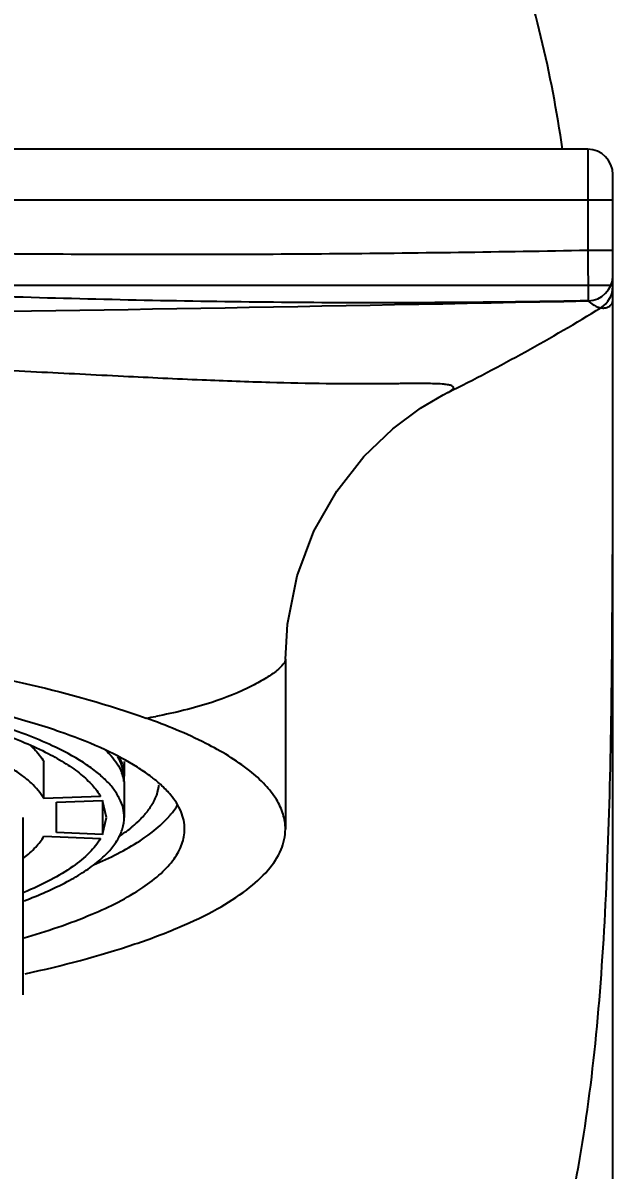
# Model space of a CAD drawing. Extents: x 857 to 1647, y 4681 to 5260.
# Drawn here: x 1094.57 to 1106.29, y 5030.98 to 5053.76 of the extents above; entities that cross this region are included whole.
import ezdxf

# ---------------------------------------------------------------- set-up
doc = ezdxf.new("R2010")
doc.units = 0
doc.header["$LTSCALE"] = 30
doc.header["$MEASUREMENT"] = 0
doc.header["$PDMODE"] = 3
doc.header["$PDSIZE"] = -10
doc.layers.get('0').update_dxf_attribs({"linetype": 'CONTINUOUS'})
doc.layers.get('DEFPOINTS').update_dxf_attribs({"linetype": 'CONTINUOUS'})
for name, color, linetype in [('80T168354_DXF_CONTINUOUS_LINE', 7, 'CONTINUOUS'), ('8ZG168060_DXF_CONTINUOUS_LINE', 7, 'CONTINUOUS'), ('M24421NP-R06DXF_CONTINUOUS_LINE', 7, 'CONTINUOUS')]:
    doc.layers.add(name, color=color, linetype=linetype)
doc.styles.add('Daelim Dimension', font='NanumGothic.ttf')
doc.dimstyles.new('DEFAULT', dxfattribs={"dimscale": 2, "dimtxt": 2, "dimasz": 2, "dimexe": 0, "dimexo": 2, "dimgap": 1, "dimtad": 1, "dimdec": 1, "dimzin": 9, "dimdsep": 46, "dimtxsty": 'Daelim Dimension', "dimcen": 0.5, "dimclrd": 252, "dimclre": 252, "dimclrt": 3, "dimadec": 1, "dimazin": 0, "dimtfac": 1, "dimtdec": 1, "dimtix": 1, "dimtmove": 0, "dimatfit": 3, "dimfxl": 0, "dimtolj": 1, "dimtzin": 1, "dimlwd": 9, "dimlwe": 9, "dimarcsym": 0})

# ---------------------------------------------------------------- blocks, each defined once
blk = doc.blocks.new('*D39')
at = {"color": 5, "lineweight": 9, "ltscale": 0.5}
for p, q in [((1064.282, 5054.772), (1064.282, 5122.756)), ((1106.282, 5054.772), (1106.282, 5122.756)), ((1068.282, 5120.756), (1102.282, 5120.756))]:
    blk.add_line(p, q, dxfattribs=at)
at = {"color": 5, "ltscale": 0.5}
for points in [[(1068.282, 5121.422), (1068.282, 5120.089), (1064.282, 5120.756)], [(1102.282, 5121.422), (1102.282, 5120.089), (1106.282, 5120.756)]]:
    blk.add_solid(points, dxfattribs=at)
at = {"layer": 'DEFPOINTS', "color": 0, "ltscale": 0.5}
for p in [(1106.282, 5120.756), (1064.282, 5050.772), (1106.282, 5050.772)]:
    blk.add_point(p, dxfattribs=at)
at = {"color": 7, "ltscale": 0.5, "insert": (1085.153, 5133.542), "char_height": 10, "width": 13.93333, "attachment_point": 2, "style": 'Daelim Dimension'}
blk.add_mtext('\\A1;42', dxfattribs=at)

msp = doc.modelspace()

# ---------------------------------------------------------------- linework, layer by layer
at = {"layer": '80T168354_DXF_CONTINUOUS_LINE', "color": 7, "linetype": 'Continuous'}
for p, q in [((1105.782, 5051.252), (1064.782, 5051.252)), ((1106.282, 4926.252), (1106.282, 5050.752)), ((1106.282, 5048.249), (1106.282, 5048.252)), ((1103.014, 5046.427), (1103.014, 5046.427)), ((1099.782, 5041.125), (1099.782, 5037.752))]:
    msp.add_line(p, q, dxfattribs=at)
at = {"layer": '80T168354_DXF_CONTINUOUS_LINE', "color": 9, "linetype": 'Continuous'}
for p, q in [((1105.782, 5051.252), (1105.782, 5049.243)), ((1064.282, 5050.252), (1106.282, 5050.252)), ((1106.282, 5049.243), (1105.782, 5049.243)), ((1105.782, 5049.243), (1105.791, 5048.243)), ((1106.282, 5048.104), (1106.282, 5048.252))]:
    msp.add_line(p, q, dxfattribs=at)
at = {"layer": '80T168354_DXF_CONTINUOUS_LINE', "color": 40, "linetype": 'Continuous'}
msp.add_line((1064.282, 5048.552), (1106.282, 5048.552), dxfattribs=at)
at = {"layer": '80T168354_DXF_CONTINUOUS_LINE', "color": 7, "linetype": 'Continuous'}
msp.add_lwpolyline([(1099.782, 5041.125), (1099.822, 5041.819), (1100.016, 5042.783), (1100.349, 5043.669), (1100.8, 5044.465), (1101.34, 5045.152), (1101.914, 5045.702), (1102.465, 5046.111), (1102.912, 5046.374), (1103.014, 5046.426)], dxfattribs=at)
for centre, radius, start, end in [((1105.782, 5050.752), 0.5, 0, 90), ((1105.782, 5048.531), 0.5, 301.4862, 0), ((1085.282, 5082.002), 39.75, 296.4861, 301.4862), ((1095.433, 5036.569), 2.789, 49.1368, 51.4845)]:
    msp.add_arc(centre, radius, start, end, dxfattribs=at)
at = {"layer": '80T168354_DXF_CONTINUOUS_LINE', "color": 9, "linetype": 'Continuous'}
for centre, radius, start, end in [((1105.782, 5048.743), 0.5, 271.0382, 0.0028), ((1095.338, 5050.164), 10.344, 279.3324, 280.4129)]:
    msp.add_arc(centre, radius, start, end, dxfattribs=at)
for points, knots in [([(1105.782, 5049.243), (1104.074, 5049.211), (1100.657, 5049.163), (1095.532, 5049.155), (1090.407, 5049.212), (1086.99, 5049.238), (1085.282, 5049.237)], [0, 0, 0, 0, 0.25, 0.5, 0.75, 1, 1, 1, 1]), ([(1105.791, 5048.243), (1104.083, 5048.212), (1100.665, 5048.184), (1095.538, 5048.271), (1090.412, 5048.45), (1086.992, 5048.509), (1085.282, 5048.508)], [0, 0, 0, 0, 0.249889, 0.49981, 0.749856, 1, 1, 1, 1]), ([(1085.282, 5047.97), (1086.994, 5047.97), (1093.831, 5048.005), (1100.667, 5048.143), (1105.791, 5048.242)], [0, 0, 0, 0, 0.25042, 1, 1, 1, 1]), ([(1085.282, 5019.252), (1086.309, 5019.252), (1088.342, 5019.295), (1091.33, 5019.526), (1094.176, 5019.937), (1096.813, 5020.563), (1099.18, 5021.463), (1101.216, 5022.692), (1102.872, 5024.272), (1104.124, 5026.179), (1105.007, 5028.36), (1105.591, 5030.768), (1105.951, 5033.367), (1106.15, 5036.124), (1106.243, 5039.007), (1106.287, 5043.015), (1106.282, 5046.058), (1106.282, 5048.104)], [0, 0, 0, 0, 0.071288, 0.141061, 0.207876, 0.270624, 0.328794, 0.382901, 0.434596, 0.486254, 0.540012, 0.597084, 0.657787, 0.721884, 0.788829, 0.857961, 1, 1, 1, 1]), ([(1105.791, 5048.242), (1105.821, 5048.214), (1105.877, 5048.169), (1105.951, 5048.13), (1105.997, 5048.115), (1106.02, 5048.108), (1106.034, 5048.107), (1106.041, 5048.104), (1106.043, 5048.105)], [0, 0, 0, 0, 0.42641, 0.734698, 0.847329, 0.930396, 0.982187, 1, 1, 1, 1]), ([(1106.043, 5048.105), (1106.045, 5048.105), (1106.051, 5048.102), (1106.065, 5048.102), (1106.086, 5048.1), (1106.125, 5048.101), (1106.177, 5048.112), (1106.249, 5048.152), (1106.281, 5048.211), (1106.282, 5048.249)], [0, 0, 0, 0, 0.016125, 0.062011, 0.133085, 0.223819, 0.435048, 0.638428, 1, 1, 1, 1]), ([(1103.014, 5046.427), (1103.037, 5046.438), (1103.073, 5046.459), (1103.117, 5046.491), (1103.123, 5046.536), (1103.077, 5046.56), (1103.013, 5046.576), (1102.912, 5046.589), (1102.777, 5046.596), (1102.602, 5046.6), (1102.385, 5046.6), (1102.124, 5046.599), (1101.814, 5046.596), (1101.297, 5046.593), (1100.512, 5046.596), (1099.397, 5046.619), (1098.057, 5046.669), (1096.513, 5046.743), (1094.804, 5046.831), (1092.983, 5046.919), (1091.094, 5046.994), (1088.521, 5047.068), (1086.579, 5047.09), (1085.282, 5047.091)], [0, 0, 0, 0, 0.004318, 0.007018, 0.008651, 0.01081, 0.014504, 0.020016, 0.027521, 0.037173, 0.04914, 0.063595, 0.080715, 0.100672, 0.149694, 0.211532, 0.286322, 0.373018, 0.469075, 0.571218, 0.676718, 0.783881, 1, 1, 1, 1]), ([(1099.782, 5041.125), (1099.782, 5041.09), (1099.728, 5041.003), (1099.598, 5040.884), (1099.39, 5040.74), (1098.969, 5040.506), (1098.239, 5040.218), (1097.584, 5040.06), (1097.208, 5039.99)], [0, 0, 0, 0, 0.036842, 0.09818, 0.185888, 0.299405, 0.600733, 1, 1, 1, 1])]:
    msp.add_open_spline(points, degree=3, knots=knots, dxfattribs=at)
at = {"layer": '80T168354_DXF_CONTINUOUS_LINE', "color": 7, "linetype": 'Continuous'}
for points, knots in [([(1085.282, 5041.532), (1086.418, 5041.532), (1088.633, 5041.468), (1091.792, 5041.181), (1094.581, 5040.7), (1096.268, 5040.223), (1097.015, 5039.957)], [0, 0, 0, 0, 0.286819, 0.558827, 0.799754, 1, 1, 1, 1]), ([(1095.401, 5039.651), (1095.294, 5039.689), (1094.834, 5039.846), (1094.367, 5039.978), (1094.006, 5040.069)], [0, 0, 0, 0, 0.234009, 1, 1, 1, 1]), ([(1099.782, 5037.752), (1099.782, 5037.851), (1099.749, 5038.059), (1099.607, 5038.358), (1099.377, 5038.649), (1098.927, 5039.053), (1098.136, 5039.52), (1097.42, 5039.813), (1097.015, 5039.957)], [0, 0, 0, 0, 0.080066, 0.166569, 0.264524, 0.377243, 0.653251, 1, 1, 1, 1]), ([(1096.847, 5038.979), (1096.641, 5039.11), (1096.167, 5039.357), (1095.672, 5039.554), (1095.401, 5039.651)], [0, 0, 0, 0, 0.459025, 1, 1, 1, 1]), ([(1097.17, 5038.752), (1097.145, 5038.771), (1097.041, 5038.852), (1096.932, 5038.926), (1096.847, 5038.979)], [0, 0, 0, 0, 0.238156, 1, 1, 1, 1]), ([(1097.5, 5038.435), (1097.482, 5038.456), (1097.407, 5038.542), (1097.324, 5038.622), (1097.258, 5038.679)], [0, 0, 0, 0, 0.237162, 1, 1, 1, 1]), ([(1097.782, 5037.752), (1097.782, 5037.869), (1097.726, 5038.121), (1097.585, 5038.333), (1097.5, 5038.435)], [0, 0, 0, 0, 0.467174, 1, 1, 1, 1]), ([(1097.5, 5038.034), (1097.513, 5038.051), (1097.564, 5038.114), (1097.61, 5038.181), (1097.641, 5038.233)], [0, 0, 0, 0, 0.26022, 1, 1, 1, 1]), ([(1095.974, 5037.042), (1096.293, 5037.178), (1096.841, 5037.449), (1097.33, 5037.832), (1097.5, 5038.034)], [0, 0, 0, 0, 0.567615, 1, 1, 1, 1]), ([(1094.573, 5035.588), (1095.037, 5035.721), (1095.856, 5035.995), (1096.774, 5036.447), (1097.304, 5036.849), (1097.573, 5037.139), (1097.742, 5037.439), (1097.782, 5037.652), (1097.782, 5037.752)], [0, 0, 0, 0, 0.355841, 0.636528, 0.748935, 0.84436, 0.926137, 1, 1, 1, 1]), ([(1094.619, 5034.881), (1095.354, 5035.041), (1096.391, 5035.309), (1097.651, 5035.78), (1098.398, 5036.135), (1098.993, 5036.509), (1099.433, 5036.901), (1099.713, 5037.313), (1099.782, 5037.613), (1099.782, 5037.752)], [0, 0, 0, 0, 0.363459, 0.51683, 0.649895, 0.762535, 0.855806, 0.932817, 1, 1, 1, 1])]:
    msp.add_open_spline(points, degree=3, knots=knots, dxfattribs=at)
at = {"layer": '80T168354_DXF_CONTINUOUS_LINE', "color": 2, "linetype": 'Continuous'}
msp.add_open_spline([(1096.478, 5037.601), (1096.506, 5037.621), (1096.548, 5037.652), (1096.604, 5037.693), (1096.639, 5037.718), (1096.667, 5037.739), (1096.684, 5037.751), (1096.697, 5037.76), (1096.704, 5037.765), (1096.709, 5037.771), (1096.717, 5037.777), (1096.728, 5037.788), (1096.743, 5037.801), (1096.767, 5037.821), (1096.796, 5037.847), (1096.825, 5037.873), (1096.849, 5037.894), (1096.863, 5037.907), (1096.875, 5037.918), (1096.882, 5037.924), (1096.889, 5037.929), (1096.894, 5037.935), (1096.902, 5037.944), (1096.914, 5037.957), (1096.928, 5037.973), (1096.942, 5037.989), (1096.961, 5038.01), (1096.98, 5038.031), (1096.999, 5038.052), (1097.013, 5038.068), (1097.025, 5038.081), (1097.033, 5038.09), (1097.038, 5038.096), (1097.042, 5038.1), (1097.044, 5038.104), (1097.048, 5038.109), (1097.054, 5038.118), (1097.063, 5038.132), (1097.074, 5038.148), (1097.088, 5038.169), (1097.103, 5038.19), (1097.117, 5038.212), (1097.128, 5038.228), (1097.139, 5038.244), (1097.148, 5038.257), (1097.154, 5038.266), (1097.157, 5038.272), (1097.16, 5038.277), (1097.163, 5038.284), (1097.168, 5038.295), (1097.174, 5038.308), (1097.183, 5038.33), (1097.196, 5038.357), (1097.208, 5038.383), (1097.218, 5038.405), (1097.224, 5038.418), (1097.229, 5038.429), (1097.231, 5038.436), (1097.234, 5038.441), (1097.235, 5038.446), (1097.236, 5038.45), (1097.238, 5038.458), (1097.241, 5038.471), (1097.246, 5038.494), (1097.253, 5038.522), (1097.263, 5038.568), (1097.271, 5038.602), (1097.276, 5038.624)], degree=3, knots=[0, 0, 0, 0, 0.0625, 0.09375, 0.125, 0.140625, 0.15625, 0.164062, 0.167969, 0.171875, 0.179688, 0.1875, 0.203125, 0.21875, 0.25, 0.28125, 0.296875, 0.3125, 0.320312, 0.328125, 0.332031, 0.335938, 0.34375, 0.359375, 0.375, 0.390625, 0.40625, 0.4375, 0.453125, 0.46875, 0.484375, 0.492188, 0.496094, 0.5, 0.503906, 0.507812, 0.515625, 0.53125, 0.546875, 0.5625, 0.59375, 0.609375, 0.625, 0.640625, 0.65625, 0.664062, 0.667969, 0.671875, 0.679688, 0.6875, 0.703125, 0.71875, 0.75, 0.78125, 0.796875, 0.8125, 0.820312, 0.828125, 0.832031, 0.835938, 0.839844, 0.84375, 0.859375, 0.875, 0.90625, 0.9375, 1, 1, 1, 1], dxfattribs=at)
at = {"layer": '8ZG168060_DXF_CONTINUOUS_LINE', "color": 7, "linetype": 'Continuous'}
msp.add_arc((1081.522, 5047.865), 24, 8.1127, 18.971, dxfattribs=at)
at = {"layer": 'M24421NP-R06DXF_CONTINUOUS_LINE', "color": 7, "linetype": 'Continuous'}
for p, q in [((1094.988, 5038.359), (1094.988, 5039.091)), ((1096.582, 5039.094), (1096.582, 5038.802)), ((1096.582, 5038.617), (1096.582, 5037.985)), ((1096.112, 5038.402), (1094.988, 5038.359)), ((1095.24, 5038.287), (1096.154, 5038.322)), ((1095.24, 5037.683), (1095.24, 5038.287)), ((1096.154, 5038.322), (1096.154, 5037.648)), ((1096.231, 5037.985), (1096.154, 5038.322)), ((1094.573, 5037.985), (1094.573, 5034.46)), ((1096.154, 5037.648), (1096.231, 5037.985)), ((1094.988, 5037.612), (1096.112, 5037.568)), ((1096.154, 5037.648), (1095.24, 5037.683))]:
    msp.add_line(p, q, dxfattribs=at)
for centre, radius, start, end in [((1095.8, 5038.595), 0.784, 14.8533, 20.6292), ((1095.893, 5038.803), 0.689, 351.1458, 359.969)]:
    msp.add_arc(centre, radius, start, end, dxfattribs=at)
at = {"layer": 'M24421NP-R06DXF_CONTINUOUS_LINE', "color": 9, "linetype": 'Continuous'}
msp.add_arc((1095.885, 5038.793), 0.681, 0.8857, 3.9085, dxfattribs=at)
at = {"layer": 'M24421NP-R06DXF_CONTINUOUS_LINE', "color": 7, "linetype": 'Continuous'}
for points, knots in [([(1095.155, 5039.408), (1094.982, 5039.488), (1094.609, 5039.643), (1093.769, 5039.931), (1093.092, 5040.105), (1092.618, 5040.21)], [0, 0, 0, 0, 0.214877, 0.453989, 1, 1, 1, 1]), ([(1094.079, 5039.673), (1094.258, 5039.61), (1094.595, 5039.482), (1094.922, 5039.332), (1095.073, 5039.254)], [0, 0, 0, 0, 0.527921, 1, 1, 1, 1]), ([(1094.988, 5038.359), (1094.923, 5038.472), (1094.784, 5038.633), (1094.556, 5038.82), (1094.256, 5039.023), (1093.792, 5039.262), (1093.388, 5039.42), (1093.166, 5039.497)], [0, 0, 0, 0, 0.180008, 0.286184, 0.404217, 0.677271, 1, 1, 1, 1]), ([(1094.706, 5039.426), (1094.736, 5039.399), (1094.842, 5039.299), (1094.935, 5039.183), (1094.988, 5039.091)], [0, 0, 0, 0, 0.273401, 1, 1, 1, 1]), ([(1095.073, 5039.254), (1095.195, 5039.191), (1095.419, 5039.064), (1095.716, 5038.854), (1095.948, 5038.638), (1096.067, 5038.481), (1096.112, 5038.402)], [0, 0, 0, 0, 0.302396, 0.568115, 0.799268, 1, 1, 1, 1]), ([(1096.582, 5037.985), (1096.582, 5038.047), (1096.566, 5038.176), (1096.494, 5038.364), (1096.377, 5038.549), (1096.216, 5038.731), (1096.012, 5038.908), (1095.664, 5039.153), (1095.367, 5039.309), (1095.155, 5039.408)], [0, 0, 0, 0, 0.088514, 0.181785, 0.283838, 0.397653, 0.525221, 0.667787, 1, 1, 1, 1]), ([(1096.214, 5039.317), (1096.252, 5039.282), (1096.381, 5039.152), (1096.487, 5038.995), (1096.534, 5038.871)], [0, 0, 0, 0, 0.279588, 1, 1, 1, 1]), ([(1096.483, 5039.167), (1096.515, 5039.11), (1096.564, 5038.991), (1096.582, 5038.864), (1096.582, 5038.802)], [0, 0, 0, 0, 0.515635, 1, 1, 1, 1]), ([(1096.558, 5038.796), (1096.562, 5038.781), (1096.576, 5038.722), (1096.582, 5038.662), (1096.582, 5038.617)], [0, 0, 0, 0, 0.253735, 1, 1, 1, 1]), ([(1094.595, 5036.329), (1094.887, 5036.439), (1095.296, 5036.614), (1095.782, 5036.897), (1096.067, 5037.103), (1096.292, 5037.315), (1096.457, 5037.533), (1096.558, 5037.757), (1096.582, 5037.911), (1096.582, 5037.985)], [0, 0, 0, 0, 0.343965, 0.489955, 0.618887, 0.731749, 0.830461, 0.918264, 1, 1, 1, 1]), ([(1094.59, 5037.181), (1094.673, 5037.245), (1094.822, 5037.376), (1094.943, 5037.533), (1094.988, 5037.612)], [0, 0, 0, 0, 0.538962, 1, 1, 1, 1]), ([(1096.112, 5037.568), (1096.053, 5037.465), (1095.885, 5037.258), (1095.547, 5036.985), (1095.106, 5036.723), (1094.771, 5036.568), (1094.588, 5036.492)], [0, 0, 0, 0, 0.189171, 0.41616, 0.685884, 1, 1, 1, 1])]:
    msp.add_open_spline(points, degree=3, knots=knots, dxfattribs=at)
at = {"layer": 'M24421NP-R06DXF_CONTINUOUS_LINE', "color": 9, "linetype": 'Continuous'}
msp.add_open_spline([(1096.451, 5039.186), (1096.483, 5039.131), (1096.536, 5039.02), (1096.56, 5038.898), (1096.564, 5038.84)], degree=3, knots=[0, 0, 0, 0, 0.517444, 1, 1, 1, 1], dxfattribs=at)

# ---------------------------------------------------------------- dimensions: what is measured, and where the dimension line sits
at = {"color": 5, "ltscale": 0.5}
dim = msp.add_linear_dim(base=(1106.282, 5120.756), p1=(1064.282, 5050.772), p2=(1106.282, 5050.772), dimstyle='DEFAULT', override={"dimtxt": 5, "dimexe": 1, "dimdec": 0, "dimclrd": 5, "dimclre": 5, "dimclrt": 7}, dxfattribs=at)
dim.commit()
dim.dimension.update_dxf_attribs({"geometry": '*D39', "text_midpoint": (1085.153, 5120.756), "dimtype": 160})

doc.saveas('drawing.dxf')
